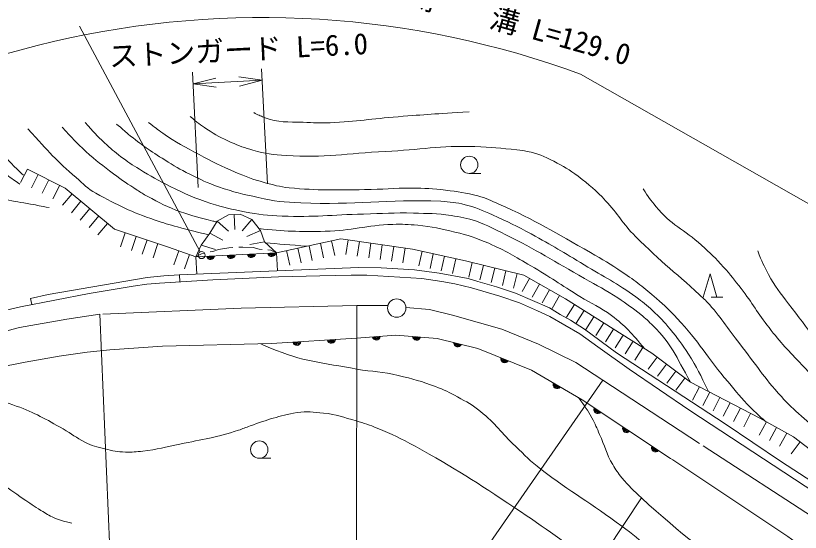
# Model space of a CAD drawing. Units: millimetres, scale not verified. Extents: x 40000 to 680000, y 20000 to 380000.
# Drawn here: x 421254 to 489236, y 273777 to 318569 of the extents above; entities that cross this region are included whole.
import ezdxf
from ezdxf.enums import TextEntityAlignment as Align

# ---------------------------------------------------------------- set-up
doc = ezdxf.new("R2010")
doc.units = ezdxf.units.MM
doc.header["$LTSCALE"] = 1000
doc.linetypes.add('CHAIN', pattern=[18.5, 12, -1.5, 3.5, -1.5])
for name, color, linetype, lineweight in [('M-BGD', 7, 'Continuous', 13), ('M-BMK', 2, 'CHAIN', 13), ('M-BMK-SRVR', 3, 'Continuous', 13), ('M-STR-HTXT', 7, 'Continuous', 13), ('M-STR-STRC', 7, 'Continuous', 13)]:
    doc.layers.add(name, color=color, linetype=linetype, lineweight=lineweight)
doc.styles.add('ＭＳ ゴシック', font='')
doc.styles.get('ＭＳ ゴシック').set_extended_font_data('MS Gothic')

msp = doc.modelspace()

# ---------------------------------------------------------------- linework, layer by layer
at = {"layer": 'M-BGD'}
for p, q in [((422264, 305276), (421679, 304115)), ((423200, 304804), (422615, 303643)), ((460549, 304888), (461549, 304888)), ((424135, 304333), (423550, 303172)), ((425071, 303862), (424486, 302701)), ((426139, 303125), (425307, 302127)), ((426907, 302485), (426075, 301486)), ((427675, 301845), (426843, 300846)), ((428444, 301205), (427611, 300206)), ((440190, 301330), (440254, 300031)), ((429212, 300565), (428380, 299566)), ((438716, 300756), (439691, 299896)), ((441713, 300905), (440867, 299918)), ((442462, 299941), (441270, 299422)), ((430738, 299755), (430326, 298522)), ((431686, 299438), (431274, 298205)), ((438067, 299722), (439209, 299100)), ((443860, 298008), (449421, 299231)), ((450048, 299141), (449862, 297854)), ((432635, 299121), (432222, 297888)), ((433583, 298803), (433171, 297570)), ((437318, 298683), (438563, 298311)), ((438838, 298309), (439732, 298453)), ((439732, 298453), (440082, 298471)), ((440581, 298496), (440931, 298513)), ((440931, 298513), (441835, 298458)), ((442811, 298957), (441532, 298723)), ((441835, 298458), (442342, 298333)), ((446674, 298627), (446953, 297357)), ((447651, 298842), (447930, 297572)), ((448627, 299056), (448906, 297787)), ((451037, 298998), (450852, 297711)), ((452027, 298855), (451842, 297569)), ((453017, 298713), (452831, 297426)), ((454007, 298570), (453821, 297283)), ((435380, 298186), (434947, 296961)), ((436323, 297854), (435890, 296628)), ((436868, 297660), (443860, 298008)), ((436868, 297660), (437355, 297934)), ((437355, 297934), (437606, 297985)), ((438096, 298083), (438347, 298134)), ((438347, 298134), (438838, 298309)), ((442342, 298333), (442596, 298308)), ((443093, 298258), (443348, 298233)), ((443348, 298233), (443860, 298008)), ((443937, 296453), (443860, 298008)), ((444721, 298197), (445000, 296928)), ((445697, 298412), (445976, 297142)), ((454996, 298428), (454811, 297141)), ((456465, 298148), (456180, 296879)), ((457440, 297928), (457155, 296660)), ((436943, 296162), (436868, 297660)), ((458416, 297709), (458131, 296441)), ((459392, 297489), (459106, 296221)), ((460815, 297159), (460509, 295896)), ((461787, 296923), (461480, 295660)), ((462759, 296688), (462452, 295424)), ((463730, 296452), (463424, 295188)), ((435475, 295490), (435435, 296099)), ((464702, 296216), (464396, 294953)), ((465779, 295793), (465136, 294663)), ((480813, 294177), (481413, 296177)), ((481413, 296177), (482013, 294177)), ((466648, 295298), (466005, 294168)), ((467517, 294803), (466874, 293673)), ((468386, 294308), (467743, 293178)), ((481513, 294177), (482513, 294177)), ((469663, 293534), (468971, 292434)), ((470510, 293001), (469817, 291901)), ((471356, 292469), (470664, 291369)), ((472202, 291936), (471510, 290836)), ((473049, 291403), (472356, 290303)), ((473895, 290871), (473203, 289771)), ((474741, 290338), (474049, 289238)), ((475588, 289805), (474895, 288705)), ((476845, 288955), (476063, 287916)), ((477644, 288353), (476862, 287315)), ((478443, 287751), (477660, 286713)), ((479241, 287149), (478459, 286111)), ((480500, 286382), (479900, 285229)), ((481387, 285920), (480787, 284767)), ((482274, 285458), (481673, 284305)), ((483161, 284996), (482560, 283843)), ((484048, 284534), (483447, 283381)), ((484935, 284072), (484334, 282919)), ((486304, 283344), (485682, 282203)), ((487182, 282865), (486559, 281724)), ((488060, 282386), (487437, 281245)), ((489233, 281619), (488445, 280585)), ((442361, 280195), (443361, 280195))]:
    msp.add_line(p, q, dxfattribs=at)
for points in [[(422264, 305276), (425538, 303626), (429813, 300064)], [(443860, 298008), (442811, 298957), (442462, 299941), (441713, 300905), (440689, 301354), (439690, 301305), (438716, 300756), (438067, 299722), (437318, 298683), (436868, 297660)], [(429813, 300064), (434508, 298494), (436869, 297661)], [(449421, 299231), (455622, 298337), (460234, 297300), (465283, 296075), (468882, 294026), (476369, 289314), (479718, 286789), (485717, 283665), (488648, 282065), (490614, 280566), (495005, 278324), (497454, 276733), (500043, 275078), (503625, 274561), (507925, 275178), (511076, 277104), (515659, 278987)], [(422640, 293517), (422529, 294053), (424054, 294393), (432657, 295883), (434097, 296012), (435411, 296098), (450965, 296746), (452915, 296705), (455797, 296538), (457959, 296243), (460460, 295779), (461308, 295526), (462919, 295061), (464572, 294511), (467497, 293242), (468430, 292649), (469321, 292184), (470551, 291380), (473307, 289348), (482721, 283168), (487513, 279950), (493704, 275929)], [(419520, 292821), (421681, 293331), (427614, 294481), (431428, 295120), (432615, 295290), (433717, 295376), (438336, 295676), (444015, 295935), (447618, 296023), (450330, 296068), (451686, 296069), (456433, 295776), (458171, 295523), (459316, 295312), (460757, 294974), (463216, 294256), (464912, 293664), (466480, 292987), (467540, 292479), (470127, 290998), (471696, 289855), (474410, 287908), (479669, 284352), (493281, 275420)], [(443420, 290149), (450796, 290605), (454185, 290882), (457784, 290582), (461286, 289723), (465939, 287827), (470338, 285260), (477986, 280184)], [(416939, 287521), (422067, 288543), (425033, 289054), (427449, 289395), (429398, 289608), (433975, 289909), (443420, 290149)], [(477986, 280184), (478189, 280070), (488154, 273424), (490699, 271561), (492989, 270164), (494091, 269572), (497101, 268218), (497992, 267922), (499221, 267584), (500281, 267373), (501891, 267205), (503799, 267207), (505579, 267293), (507401, 267506), (508503, 267719), (509859, 268059), (511977, 268866), (513894, 269649)]]:
    msp.add_lwpolyline(points, dxfattribs=at)
for centre, radius in [((460549, 305638), 750), ((437361, 297809), 305), ((442361, 280945), 750)]:
    msp.add_circle(centre, radius, dxfattribs=at)
for centre, radius, start, end in [((439910, 297866), 354, 191.65084, 354.05602), ((439910, 297866), 283, 193.87488, 351.83198), ((439910, 297866), 212, 197.6212, 348.08565), ((439910, 297866), 142, 205.33293, 340.37392), ((439910, 297866), 100, 215.65059, 330.05626), ((441673, 297953), 354, 191.65084, 354.05602), ((441673, 297953), 283, 193.87488, 351.83198), ((441673, 297953), 212, 197.6212, 348.08565), ((441673, 297953), 142, 205.33293, 340.37392), ((441673, 297953), 100, 215.65059, 330.05626), ((443436, 298041), 354, 191.65084, 354.05602), ((443436, 298041), 283, 193.87488, 351.83198), ((443436, 298041), 212, 197.6212, 348.08565), ((443436, 298041), 142, 205.33293, 340.37392), ((443436, 298041), 100, 215.65059, 330.05626), ((438148, 297778), 354, 191.65084, 354.05602), ((438148, 297778), 283, 193.87488, 351.83198), ((438148, 297778), 212, 197.6212, 348.08565), ((438148, 297778), 142, 205.33293, 340.37392), ((438148, 297778), 100, 215.65059, 330.05626), ((445608, 290338), 354, 192.33377, 354.73895), ((445608, 290338), 283, 194.55781, 352.51491), ((445608, 290338), 212, 198.30414, 348.76859), ((445608, 290338), 142, 206.01587, 341.05686), ((445608, 290338), 100, 216.33353, 330.73919), ((448602, 290523), 354, 192.33377, 354.73895), ((448602, 290523), 283, 194.55781, 352.51491), ((448602, 290523), 212, 198.30414, 348.76859), ((448602, 290523), 142, 206.01587, 341.05686), ((448602, 290523), 100, 216.33353, 330.73919), ((452486, 290797), 354, 193.48293, 355.88811), ((452486, 290797), 283, 195.70697, 353.66407), ((452486, 290797), 212, 199.4533, 349.91775), ((452486, 290797), 142, 207.16503, 342.20602), ((452486, 290797), 100, 217.48269, 331.88835), ((455989, 290786), 354, 184.03377, 346.43895), ((455989, 290786), 283, 186.25781, 344.21491), ((455989, 290786), 212, 190.00413, 340.46858), ((455989, 290786), 142, 197.71586, 332.75685), ((455989, 290786), 100, 208.03353, 322.43919), ((459548, 290205), 354, 175.00732, 337.4125), ((459548, 290205), 283, 177.23136, 335.18846), ((459548, 290205), 212, 180.97769, 331.44214), ((459548, 290205), 142, 188.68942, 323.73041), ((459548, 290205), 100, 199.00708, 313.41274), ((463633, 288825), 354, 166.624, 329.02918), ((463633, 288825), 283, 168.84804, 326.80514), ((463633, 288825), 212, 172.59437, 323.05882), ((463633, 288825), 142, 180.3061, 315.34709), ((463633, 288825), 100, 190.62376, 305.02942), ((468166, 286590), 354, 158.54097, 320.94615), ((468166, 286590), 283, 160.76501, 318.72211), ((468166, 286590), 212, 164.51134, 314.97579), ((468166, 286590), 142, 172.22307, 307.26406), ((468166, 286590), 100, 182.54073, 296.94639), ((471692, 284426), 354, 155.22093, 317.62611), ((471692, 284426), 283, 157.44497, 315.40207), ((471692, 284426), 212, 161.19129, 311.65574), ((471692, 284426), 142, 168.90302, 303.94401), ((471692, 284426), 100, 179.22069, 293.62635), ((474192, 282767), 354, 155.22093, 317.62611), ((474192, 282767), 283, 157.44497, 315.40207), ((474192, 282767), 212, 161.19129, 311.65574), ((474192, 282767), 142, 168.90302, 303.94401), ((474192, 282767), 100, 179.22069, 293.62635), ((476691, 281108), 354, 155.22093, 317.62611), ((476691, 281108), 283, 157.44497, 315.40207), ((476691, 281108), 212, 161.19129, 311.65574), ((476691, 281108), 142, 168.90302, 303.94401), ((476691, 281108), 100, 179.22069, 293.62635)]:
    msp.add_arc(centre, radius, start, end, dxfattribs=at)
for points, knots in [([(441884, 310174), (442258, 309948), (442418, 309896), (442775, 309751), (444011, 309248), (444832, 309391), (446166, 309330), (447075, 309288), (447587, 309252), (448497, 309290), (450806, 309384), (452087, 309631), (454391, 309813), (456788, 310002), (457557, 310048), (460533, 310232)], [0, 0, 0, 0, 1, 1, 1, 2, 2, 2, 3, 3, 3, 4, 4, 4, 5, 5, 5, 5]), ([(436375, 309831), (437018, 309286), (437228, 309124), (437817, 308730), (438598, 308206), (439073, 307959), (439937, 307587), (440649, 307281), (441055, 307117), (441802, 306911), (442901, 306607), (443547, 306524), (444685, 306447), (448040, 306220), (449929, 306631), (453288, 306793), (456319, 306939), (458011, 307322), (461044, 307223), (462471, 307176), (463269, 307086), (464689, 306929), (465038, 306891), (465236, 306880), (465579, 306803), (466509, 306595), (467024, 306401), (467868, 305957), (468731, 305504), (469212, 305233), (469989, 304645), (470979, 303895), (471515, 303436), (472364, 302528), (473439, 301377), (473843, 300554), (474952, 299436), (477180, 297190), (478620, 296133), (480932, 293974), (481018, 293894), (481065, 293848), (481144, 293762), (482362, 292430), (482874, 291540), (483987, 290119), (485391, 288329), (486063, 287229), (487593, 285545), (488231, 284843), (488616, 284472), (489332, 283851), (490038, 283239), (490439, 282890), (491241, 282412), (492468, 281680), (493181, 281297), (494506, 280761), (495010, 280557), (495292, 280428), (495820, 280296), (496942, 280016), (497595, 279963), (498745, 279832), (501002, 279577), (502280, 279480), (504551, 279498), (506326, 279512), (507339, 279482), (509086, 279799), (510261, 280011), (510864, 280362), (511967, 280818), (512761, 281147), (513204, 281341), (513959, 281752), (515477, 282579), (516332, 283044), (517771, 284002), (518502, 284488), (518917, 284757), (519593, 285317), (520260, 285870), (520647, 286179), (521202, 286844), (522252, 288104), (522798, 288857), (523615, 290279), (524042, 291022), (524229, 291469), (524566, 292256), (524850, 292919), (524968, 293307), (525200, 293989), (525483, 294825), (525560, 295109), (525857, 296149)], [0, 0, 0, 0, 1, 1, 1, 2, 2, 2, 3, 3, 3, 4, 4, 4, 5, 5, 5, 6, 6, 6, 7, 7, 7, 8, 8, 8, 9, 9, 9, 10, 10, 10, 11, 11, 11, 12, 12, 12, 13, 13, 13, 14, 14, 14, 15, 15, 15, 16, 16, 16, 17, 17, 17, 18, 18, 18, 19, 19, 19, 20, 20, 20, 21, 21, 21, 22, 22, 22, 23, 23, 23, 24, 24, 24, 25, 25, 25, 26, 26, 26, 27, 27, 27, 28, 28, 28, 29, 29, 29, 30, 30, 30, 31, 31, 31, 32, 32, 32, 32]), ([(422304, 308759), (424205, 306696), (424720, 306023), (426504, 304525), (427153, 303979), (427454, 303572), (428200, 303170), (430137, 302125), (431247, 301549), (433331, 300843), (434084, 300587), (434515, 300468), (435281, 300251), (436276, 299969), (437150, 299750), (437961, 299575)], [0, 0, 0, 0, 1, 1, 1, 2, 2, 2, 3, 3, 3, 4, 4, 4, 5, 5, 5, 5]), ([(425269, 308916), (426204, 307885), (426485, 307580), (427337, 306799), (428227, 305984), (428776, 305583), (429737, 304853), (430506, 304270), (430961, 303975), (431773, 303454), (432111, 303237), (432295, 303104), (432651, 302919), (433754, 302344), (434358, 301973), (435534, 301565), (436608, 301193), (437224, 301019), (438332, 300762), (438449, 300735), (438562, 300709), (438672, 300684)], [0, 0, 0, 0, 1, 1, 1, 2, 2, 2, 3, 3, 3, 4, 4, 4, 5, 5, 5, 6, 6, 6, 7, 7, 7, 7]), ([(427261, 309308), (428031, 308450), (428249, 308191), (428950, 307545), (429486, 307052), (429793, 306781), (430372, 306338), (430972, 305879), (431329, 305648), (431971, 305250), (432984, 304620), (433570, 304293), (434642, 303768), (435981, 303113), (436742, 302745), (438161, 302288), (439281, 301927), (439930, 301786), (441086, 301570), (442347, 301333), (443067, 301240), (444350, 301191), (447097, 301087), (448637, 301303), (451385, 301366), (453074, 301405), (454020, 301509), (455708, 301455), (456985, 301414), (457708, 301432), (458972, 301245), (459846, 301116), (460343, 301033), (461176, 300739), (462189, 300381), (462716, 300075), (463678, 299596), (466424, 298229), (467880, 297304), (470547, 295788), (471682, 295142), (472348, 294826), (473430, 294095), (474226, 293557), (474673, 293255), (475424, 292655), (475863, 292304), (476085, 292078), (476484, 291681), (478109, 290067), (478428, 289113), (479718, 286789)], [0, 0, 0, 0, 1, 1, 1, 2, 2, 2, 3, 3, 3, 4, 4, 4, 5, 5, 5, 6, 6, 6, 7, 7, 7, 8, 8, 8, 9, 9, 9, 10, 10, 10, 11, 11, 11, 12, 12, 12, 13, 13, 13, 14, 14, 14, 15, 15, 15, 16, 16, 16, 17, 17, 17, 17]), ([(429994, 309160), (430264, 308943), (430337, 308885), (430550, 308701), (430726, 308548), (430809, 308444), (430993, 308300), (432192, 307364), (432877, 306850), (434174, 306057), (435002, 305550), (435467, 305263), (436336, 304829), (437291, 304353), (437833, 304088), (438838, 303729), (440147, 303262), (440915, 303099), (442272, 302800), (443689, 302487), (444509, 302392), (445959, 302337), (450691, 302156), (453350, 302669), (458081, 302474), (458916, 302439), (459386, 302368), (460200, 302179), (461165, 301954), (461669, 301691), (462574, 301291), (463909, 300702), (464642, 300335), (465924, 299641), (467744, 298655), (468732, 298045), (470504, 296974), (472273, 295905), (473314, 295379), (474998, 294181), (475593, 293758), (475902, 293487), (476440, 292995), (477081, 292411), (477420, 292058), (477968, 291386), (478627, 290577), (478968, 290100), (479537, 289226), (480323, 288019), (480532, 287529), (481279, 285976)], [0, 0, 0, 0, 1, 1, 1, 2, 2, 2, 3, 3, 3, 4, 4, 4, 5, 5, 5, 6, 6, 6, 7, 7, 7, 8, 8, 8, 9, 9, 9, 10, 10, 10, 11, 11, 11, 12, 12, 12, 13, 13, 13, 14, 14, 14, 15, 15, 15, 16, 16, 16, 17, 17, 17, 17]), ([(432773, 309319), (433336, 308860), (433512, 308738), (434002, 308388), (435162, 307558), (435882, 307195), (437140, 306525), (438343, 305886), (439023, 305533), (440278, 305002), (441233, 304598), (441779, 304387), (442779, 304114), (443612, 303886), (444082, 303737), (444941, 303650), (447478, 303393), (448918, 303468), (451468, 303486), (453075, 303497), (453973, 303646), (455579, 303616), (456723, 303594), (457369, 303598), (458504, 303449), (459605, 303304), (460226, 303219), (461302, 302943), (462043, 302752), (462423, 302531), (463125, 302224), (466334, 300819), (467993, 299738), (471054, 298034), (472158, 297420), (472757, 297040), (473810, 296341), (475030, 295532), (475658, 294996), (476779, 294055), (477523, 293430), (477893, 293025), (478560, 292319), (480452, 290315), (481193, 288917), (482972, 286813), (483717, 285933), (484111, 285416), (484927, 284604), (485419, 284114), (485593, 283945), (486223, 283388)], [0, 0, 0, 0, 1, 1, 1, 2, 2, 2, 3, 3, 3, 4, 4, 4, 5, 5, 5, 6, 6, 6, 7, 7, 7, 8, 8, 8, 9, 9, 9, 10, 10, 10, 11, 11, 11, 12, 12, 12, 13, 13, 13, 14, 14, 14, 15, 15, 15, 16, 16, 16, 17, 17, 17, 17]), ([(421618, 303975), (420988, 304381), (420789, 304512), (420307, 304919), (419800, 305347), (419558, 305633), (419107, 306119), (418777, 306474), (418596, 306678), (418300, 307062), (417980, 307478), (417881, 307638), (417544, 308173)], [0, 0, 0, 0, 1, 1, 1, 2, 2, 2, 3, 3, 3, 4, 4, 4, 4]), ([(419896, 307719), (420094, 307005), (420129, 306677), (420529, 306152), (420719, 305903), (420857, 305790), (421073, 305564), (421393, 305229), (421506, 305125), (421918, 304730)], [0, 0, 0, 0, 1, 1, 1, 2, 2, 2, 3, 3, 3, 3]), ([(414430, 306980), (414892, 306235), (415039, 306006), (415497, 305430), (415991, 304808), (416245, 304413), (416885, 303942), (417417, 303551), (417769, 303402), (418385, 303164), (419127, 302877), (419575, 302805), (420351, 302631), (421203, 302439), (421692, 302389), (422551, 302231), (423180, 302115), (423378, 302078), (424162, 301931)], [0, 0, 0, 0, 1, 1, 1, 2, 2, 2, 3, 3, 3, 4, 4, 4, 5, 5, 5, 6, 6, 6, 6]), ([(475626, 303548), (476072, 302820), (476269, 302596), (476730, 302023), (477997, 300449), (479177, 300035), (480674, 298678), (481455, 297970), (481876, 297554), (482583, 296772), (483214, 296074), (483537, 295656), (484110, 294909), (485100, 293618), (485533, 292806), (486529, 291520), (487556, 290194), (488207, 289509), (489371, 288301), (490979, 286632), (491756, 285539), (493613, 284151), (494402, 283561), (494913, 283316), (495818, 282924), (496456, 282647), (496834, 282529), (497513, 282374), (499265, 281977), (500268, 281850), (502049, 281615), (503220, 281461), (503877, 281329), (505058, 281321), (505589, 281318), (505895, 281299), (506415, 281407), (508247, 281787), (509259, 282086), (511033, 282682), (511917, 282979), (512219, 283079), (513279, 283489)], [0, 0, 0, 0, 1, 1, 1, 2, 2, 2, 3, 3, 3, 4, 4, 4, 5, 5, 5, 6, 6, 6, 7, 7, 7, 8, 8, 8, 9, 9, 9, 10, 10, 10, 11, 11, 11, 12, 12, 12, 13, 13, 13, 14, 14, 14, 14]), ([(442334, 300105), (444516, 299873), (445823, 299828), (448081, 299880), (450376, 299934), (451634, 300387), (453929, 300478), (454773, 300512), (455249, 300473), (456091, 300395), (457364, 300277), (458068, 300105), (459312, 299805), (460483, 299522), (461133, 299311), (462237, 298832), (463719, 298190), (464486, 297693), (465884, 296886), (467582, 295905), (468467, 295245), (470139, 294220), (471205, 293567), (471878, 293315), (472881, 292568), (474155, 291620), (474558, 291095), (475760, 289697)], [0, 0, 0, 0, 1, 1, 1, 2, 2, 2, 3, 3, 3, 4, 4, 4, 5, 5, 5, 6, 6, 6, 7, 7, 7, 8, 8, 8, 9, 9, 9, 9]), ([(485548, 298173), (485929, 297210), (486068, 296909), (486483, 296140), (487054, 295081), (487499, 294560), (488222, 293598), (489971, 291274), (490929, 289944), (492889, 287796), (493434, 287199), (493680, 286790), (494332, 286313), (495301, 285604), (495880, 285215), (497003, 284790), (498363, 284275), (499213, 284263), (500648, 284030), (501619, 283872), (502166, 283767), (503149, 283735), (503977, 283709), (504452, 283684), (505268, 283822), (507087, 284129), (508052, 284558), (509802, 285139), (511597, 285736), (512618, 286049), (514336, 286839), (515110, 287194), (515527, 287436), (516242, 287900), (516876, 288310), (517215, 288572), (517767, 289088), (518436, 289713), (518762, 290121), (519291, 290869), (520201, 292156), (520573, 292967), (521408, 294304), (521654, 294698), (521803, 294911), (522046, 295307), (522301, 295722), (522436, 295959), (522690, 296374), (522843, 296623), (522891, 296702), (523083, 297011)], [0, 0, 0, 0, 1, 1, 1, 2, 2, 2, 3, 3, 3, 4, 4, 4, 5, 5, 5, 6, 6, 6, 7, 7, 7, 8, 8, 8, 9, 9, 9, 10, 10, 10, 11, 11, 11, 12, 12, 12, 13, 13, 13, 14, 14, 14, 15, 15, 15, 16, 16, 16, 17, 17, 17, 17]), ([(442492, 290125), (442873, 289928), (443007, 289888), (443342, 289747), (446105, 288579), (447853, 288475), (450803, 287930), (452203, 287672), (453025, 287727), (454406, 287382), (455681, 287064), (456399, 286878), (457628, 286410), (458396, 286118), (458816, 285918), (459536, 285522), (460344, 285077), (460804, 284824), (461529, 284252), (462839, 283218), (463333, 282373), (464554, 281236), (465399, 280449), (465830, 279957), (466746, 279255), (469415, 277211), (471093, 276315), (473786, 274302), (474747, 273584), (475278, 273167), (476161, 272354), (477022, 271561), (477469, 271077), (478239, 270195), (480996, 267037), (481987, 264828), (484604, 261554), (485316, 260663), (485639, 260089), (486471, 259309), (487584, 258265), (488215, 257680), (489439, 256769), (489950, 256389), (490239, 256176), (490791, 255861), (491501, 255456), (491917, 255263), (492644, 254888), (493056, 254675), (493187, 254608), (493702, 254346)], [0, 0, 0, 0, 1, 1, 1, 2, 2, 2, 3, 3, 3, 4, 4, 4, 5, 5, 5, 6, 6, 6, 7, 7, 7, 8, 8, 8, 9, 9, 9, 10, 10, 10, 11, 11, 11, 12, 12, 12, 13, 13, 13, 14, 14, 14, 15, 15, 15, 16, 16, 16, 17, 17, 17, 17]), ([(414078, 286887), (414408, 286669), (414520, 286597), (414829, 286459), (415153, 286314), (415355, 286284), (415695, 286178), (416113, 286048), (416349, 285982), (416771, 285868), (418535, 285391), (419586, 285339), (421307, 284727), (422974, 284135), (423829, 283595), (425378, 282739), (426125, 282325), (426477, 281975), (427243, 281596), (427886, 281278), (428286, 281181), (428981, 281004), (429663, 280831), (430058, 280755), (430761, 280735), (431347, 280719), (431678, 280751), (432261, 280819), (433530, 280966), (434227, 281151), (435477, 281419), (437469, 281846), (438617, 281986), (440551, 282627), (440953, 282760), (441167, 282867), (441568, 283006), (443127, 283548), (444010, 283862), (445635, 284154), (446515, 284312), (447034, 284199), (447924, 284114), (449059, 284005), (449666, 283744), (450764, 283438), (451490, 283235), (451892, 283095), (452587, 282804), (453892, 282257), (454615, 281923), (455852, 281238), (459325, 279316), (461202, 278111), (464503, 275905), (467261, 274061), (468783, 272984), (471373, 270910), (472572, 269949), (473245, 269403), (474342, 268327), (475404, 267285), (475993, 266688), (476929, 265531), (478125, 264054), (478465, 263413), (479603, 261465)], [0, 0, 0, 0, 1, 1, 1, 2, 2, 2, 3, 3, 3, 4, 4, 4, 5, 5, 5, 6, 6, 6, 7, 7, 7, 8, 8, 8, 9, 9, 9, 10, 10, 10, 11, 11, 11, 12, 12, 12, 13, 13, 13, 14, 14, 14, 15, 15, 15, 16, 16, 16, 17, 17, 17, 18, 18, 18, 19, 19, 19, 20, 20, 20, 21, 21, 21, 22, 22, 22, 22]), ([(470007, 285454), (470593, 284666), (470790, 284426), (471182, 283701), (471476, 283157), (471596, 282830), (471851, 282268), (472311, 281251), (472406, 280600), (472980, 279642), (473259, 279177), (473434, 278925), (473776, 278505), (474378, 277768), (474781, 277409), (475479, 276762), (478994, 273507), (481252, 272010), (484810, 268801), (485775, 267931), (486233, 267356), (487100, 266388), (489056, 264205), (489788, 262688), (491471, 260288), (491577, 260137), (491610, 260034), (491731, 259895), (492147, 259419), (492380, 259143), (492875, 258751), (493382, 258349), (493727, 258193), (494331, 257962), (494854, 257762), (495165, 257699), (495711, 257579), (496709, 257361), (497282, 257303), (498297, 257200), (500225, 257004), (501319, 257096), (503256, 257077), (506054, 257048), (507627, 256945), (510419, 257125), (512444, 257255), (513148, 257323), (515589, 257638)], [0, 0, 0, 0, 1, 1, 1, 2, 2, 2, 3, 3, 3, 4, 4, 4, 5, 5, 5, 6, 6, 6, 7, 7, 7, 8, 8, 8, 9, 9, 9, 10, 10, 10, 11, 11, 11, 12, 12, 12, 13, 13, 13, 14, 14, 14, 15, 15, 15, 16, 16, 16, 16]), ([(383559, 266938), (384104, 266869), (384281, 266865), (384745, 266854), (385710, 266831), (386251, 266955), (387203, 267110), (388123, 267260), (388685, 267237), (389534, 267621), (390015, 267839), (390301, 267972), (390678, 268342), (391667, 269314), (392146, 269938), (392964, 271057), (393231, 271422), (393374, 271631), (393619, 272011), (394112, 272776), (394352, 273228), (394852, 273989), (395265, 274616), (395462, 274999), (395970, 275552), (396580, 276217), (396926, 276625), (397706, 277079), (398927, 277790), (399744, 277922), (401055, 278449), (402936, 279204), (403965, 279694), (405883, 280349), (406841, 280676), (407385, 280865), (408383, 281029), (409576, 281226), (410269, 281166), (411477, 281117), (412837, 281061), (413612, 281018), (414937, 280709), (415844, 280497), (416323, 280253), (417159, 279842), (418252, 279306), (418761, 278823), (419775, 278148), (420615, 277590), (421072, 277258), (421908, 276693), (422504, 276290), (422827, 276046), (423441, 275671), (423877, 275405), (424118, 275245), (424585, 275038), (425161, 274782), (425411, 274737), (426129, 274571)], [0, 0, 0, 0, 1, 1, 1, 2, 2, 2, 3, 3, 3, 4, 4, 4, 5, 5, 5, 6, 6, 6, 7, 7, 7, 8, 8, 8, 9, 9, 9, 10, 10, 10, 11, 11, 11, 12, 12, 12, 13, 13, 13, 14, 14, 14, 15, 15, 15, 16, 16, 16, 17, 17, 17, 18, 18, 18, 19, 19, 19, 20, 20, 20, 20])]:
    msp.add_open_spline(points, degree=3, knots=knots, dxfattribs=at)
msp.add_open_spline([(442905, 298872), (443945, 298781), (445092, 298697), (446467, 298581)], degree=3, dxfattribs=at)
at = {"layer": 'M-BMK'}
for points in [[(453496, 293430), (450800, 293451), (440787, 293213), (428541, 292676), (425698, 292255), (421588, 291522), (418272, 290694)], [(490880, 274734), (480509, 281473), (472112, 286961), (469785, 288500), (466552, 290088), (463364, 291388), (459092, 292615), (457115, 293082), (455067, 293261)]]:
    msp.add_lwpolyline(points, dxfattribs=at)
at = {"layer": 'M-BMK-SRVR'}
for p, q in [((450800, 293451), (450760, 263920)), ((428541, 292676), (429870, 261052)), ((455309, 262721), (472112, 286961))]:
    msp.add_line(p, q, dxfattribs=at)
msp.add_circle((454268, 293221), 800, dxfattribs=at)
at = {"layer": 'M-STR-HTXT'}
for p, q in [((437069, 303677), (436571, 313665)), ((443062, 303976), (442564, 313963)), ((470196, 313502), (492875, 300581)), ((436621, 312666), (438599, 313165)), ((436621, 312666), (442614, 312965)), ((442614, 312965), (440596, 313265)), ((442614, 312965), (440636, 312466)), ((436621, 312666), (438638, 312366)), ((475479, 276762), (460250, 253931))]:
    msp.add_line(p, q, dxfattribs=at)
msp.add_lwpolyline([(470196, 313502), (468831, 313990), (467457, 314453), (466074, 314892), (464685, 315305), (463287, 315692), (461883, 316055), (460473, 316391), (459057, 316702), (457635, 316988), (456208, 317247), (454777, 317480), (453342, 317688), (451903, 317869), (450462, 318024), (449017, 318153), (447571, 318255), (446123, 318331), (444674, 318381), (443224, 318405), (441774, 318402), (440324, 318373), (438875, 318317), (437428, 318236), (435982, 318128), (434538, 317993), (433097, 317833), (431659, 317646), (430224, 317433), (428794, 317194), (427369, 316930), (425948, 316639), (424533, 316322), (423124, 315980), (421721, 315613), (420325, 315220)], dxfattribs=at)
at = {"layer": 'M-STR-STRC'}
msp.add_line((426785, 317674), (437230, 298085), dxfattribs=at)

# ---------------------------------------------------------------- texts
at = {"layer": 'M-STR-HTXT', "style": 'ＭＳ ゴシック'}
for s, rotation, p in [('側\u3000\u3000溝 L=129.0', 344.339, (464453, 316400)), ('ストンガード L=6.0', 2.853, (440620, 314142))]:
    msp.add_text(s, height=1833, rotation=rotation, dxfattribs=at).set_placement(p, align=Align.BOTTOM_CENTER)

doc.saveas('drawing.dxf')
